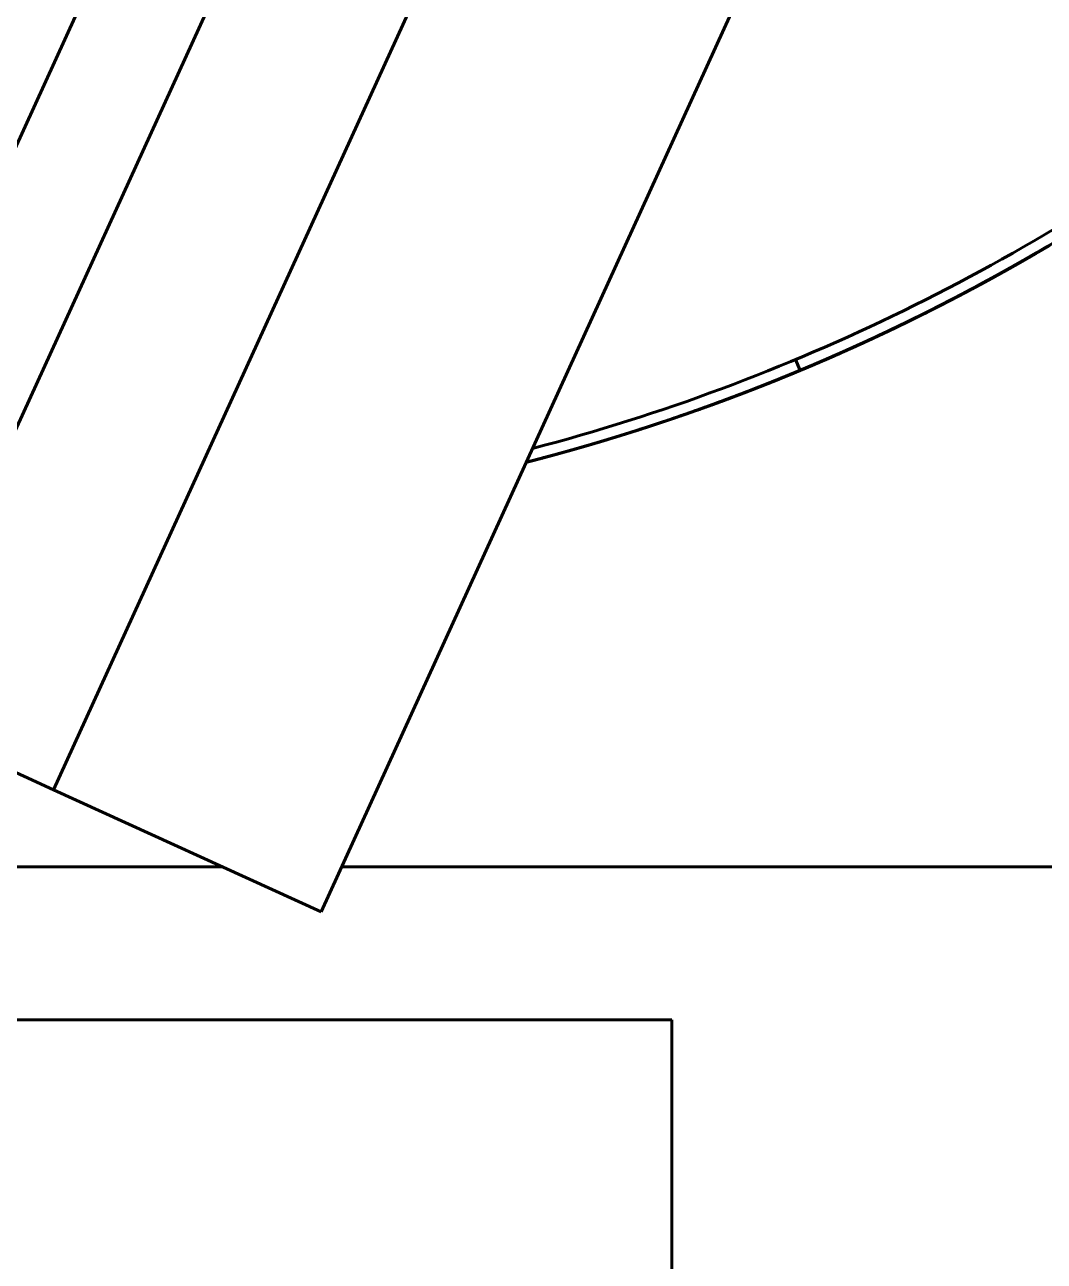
# Model space of a CAD drawing. Header units: millimetres. Extents: x 0 to 840, y 0 to 594.
# Drawn here: x 138.21 to 142.54, y 97.78 to 103.03 of the extents above; entities that cross this region are included whole.
import ezdxf

# ---------------------------------------------------------------- set-up
doc = ezdxf.new("R2010")
doc.units = ezdxf.units.MM
doc.linetypes.add('K5LT_BASIC', pattern=[0])
doc.layers.add('Системный слой', color=7, linetype='Continuous')

msp = doc.modelspace()

# ---------------------------------------------------------------- linework, layer by layer
at = {"layer": 'Системный слой', "color": 5, "linetype": 'K5LT_BASIC', "lineweight": 60, "true_color": 0x0000ff}
for p, q in [((138.3338, 99.78117), (145.59484, 115.7037)), ((139.47112, 99.26252), (146.73216, 115.18506)), ((143.54292, 114.29135), (136.13102, 98.038)), ((143.99652, 114.0845), (136.58463, 97.83115)), ((142.30289, 101.94663), (142.34099, 101.96752)), ((142.34454, 101.96948), (142.37958, 101.98894)), ((142.35904, 101.9775), (142.40055, 102.00069)), ((142.2648, 101.92599), (142.26816, 101.9278)), ((141.97776, 101.77835), (142.02285, 101.80064)), ((141.91873, 101.74966), (141.95816, 101.76876)), ((141.91873, 101.74966), (141.95432, 101.76689)), ((141.93254, 101.75632), (141.97702, 101.77799)), ((141.64885, 101.62551), (141.68536, 101.64165)), ((141.6601, 101.63046), (141.68536, 101.64165)), ((141.50642, 101.5645), (141.48715, 101.61064)), ((141.50642, 101.5645), (141.5496, 101.58268)), ((141.57149, 101.59199), (141.58321, 101.59701)), ((141.349, 101.50058), (141.37421, 101.51057)), ((141.36738, 101.50786), (141.39319, 101.51815)), ((140.8797, 101.33108), (140.91645, 101.34324)), ((140.88327, 101.33225), (140.90962, 101.34097)), ((140.81159, 101.30902), (140.83804, 101.31751)), ((140.81515, 101.31016), (140.83042, 101.31505)), ((137.62192, 100.1058), (138.3338, 99.78117)), ((139.47112, 99.26252), (138.3338, 99.78117)), ((137.32467, 99.45397), (139.0513, 99.45397)), ((139.55843, 99.45397), (143.46115, 99.45397)), ((140.96115, 98.80359), (137.02808, 98.80359)), ((140.96115, 88.16794), (140.96115, 98.80359))]:
    msp.add_line(p, q, dxfattribs=at)
msp.add_arc((138.21115, 109.45397), 8.5, 284.709862, 307.413442, dxfattribs=at)
for points, knots in [([(140.34278, 101.17395), (140.51167, 101.21743), (140.93558, 101.3405), (141.59892, 101.59017), (142.31917, 101.94127), (143.00344, 102.35817), (143.64574, 102.8372), (144.24046, 103.37418), (144.78237, 103.9644), (145.26675, 104.60269), (145.68933, 105.28346), (146.04643, 106.00075), (146.33492, 106.74828), (146.55227, 107.51951), (146.69657, 108.30768), (146.76657, 109.10588), (146.76165, 109.90713), (146.68185, 110.70442), (146.52787, 111.49075), (146.30107, 112.25925), (146.06477, 112.84983), (145.90599, 113.18254), (145.86051, 113.27363)], [0.989074842, 0.989074842, 0.989074842, 0.989074842, 0.989178867, 0.9893380013, 0.9894971356, 0.9896562699, 0.9898154042, 0.9899745385, 0.9901336728, 0.9902928071, 0.9904519414, 0.9906110757, 0.9907702101, 0.9909293444, 0.9910884787, 0.991247613, 0.9914067473, 0.9915658816, 0.9917250159, 0.9918841502, 0.9920432845, 0.9921040088, 0.9921040088, 0.9921040088, 0.9921040088]), ([(142.3202, 101.95609), (142.34566, 101.97004), (142.60436, 102.11353), (143.08207, 102.41192), (143.71901, 102.89806), (144.30771, 103.44162), (144.84303, 104.03783), (145.23454, 104.56585), (145.44483, 104.89419), (145.50892, 104.99919)], [0.97881781994, 0.97881781994, 0.97881781994, 0.97881781994, 0.97883513686, 0.97899427116, 0.97915340547, 0.97931253978, 0.97947167409, 0.9796308084, 0.97970418509, 0.97970418509, 0.97970418509, 0.97970418509]), ([(142.27151, 101.92961), (142.34121, 101.96722), (142.56172, 102.0902), (142.77664, 102.22287), (142.92123, 102.31831)], [0.96812589298, 0.96812589298, 0.96812589298, 0.96812589298, 0.96817313813, 0.96827647202, 0.96827647202, 0.96827647202, 0.96827647202]), ([(142.51694, 102.06732), (142.53171, 102.07592), (142.66853, 102.15623), (142.8031, 102.24033), (142.92123, 102.31831)], [0.957500941285, 0.957500941285, 0.957500941285, 0.957500941285, 0.957511139402, 0.957595564152, 0.957595564152, 0.957595564152, 0.957595564152]), ([(142.51694, 102.06732), (142.52741, 102.07341), (142.6321, 102.13474), (142.73549, 102.1983), (142.82743, 102.25727)], [0.060304679604, 0.060304679604, 0.060304679604, 0.060304679604, 0.060311903247, 0.060377052046, 0.060377052046, 0.060377052046, 0.060377052046]), ([(142.51694, 102.06732), (142.52494, 102.07198), (142.62967, 102.13325), (142.73309, 102.19676), (142.82743, 102.25727)], [0.690478244357, 0.690478244357, 0.690478244357, 0.690478244357, 0.690483768301, 0.690550616798, 0.690550616798, 0.690550616798, 0.690550616798]), ([(142.51694, 102.06732), (142.52956, 102.07467), (142.60859, 102.12101), (142.68688, 102.16862), (142.75213, 102.20952)], [0.508902810444, 0.508902810444, 0.508902810444, 0.508902810444, 0.508911521324, 0.508957457229, 0.508957457229, 0.508957457229, 0.508957457229]), ([(140.41216, 101.19212), (140.60612, 101.2438), (141.05364, 101.38006), (141.73697, 101.65109), (142.23772, 101.90621), (142.49294, 102.05332), (142.51694, 102.06732)], [0.88228002285, 0.88228002285, 0.88228002285, 0.88228002285, 0.88239974539, 0.88255887969, 0.882718014, 0.88273458616, 0.88273458616, 0.88273458616, 0.88273458616]), ([(141.50642, 101.5645), (141.52352, 101.57164), (141.78644, 101.68246), (142.126, 101.84606), (142.43816, 102.02139), (142.51694, 102.06732)], [0.9038718291, 0.9038718291, 0.9038718291, 0.9038718291, 0.90388287715, 0.90404201146, 0.90409640182, 0.90409640182, 0.90409640182, 0.90409640182]), ([(141.51431, 101.5678), (141.5948, 101.60152), (141.91929, 101.7433), (142.2521, 101.91407), (142.50002, 102.05745), (142.51694, 102.06732)], [0.07076271407, 0.07076271407, 0.07076271407, 0.07076271407, 0.07081476766, 0.07097390197, 0.07098558749, 0.07098558749, 0.07098558749, 0.07098558749]), ([(141.68536, 101.64165), (141.80242, 101.6937), (142.08425, 101.8267), (142.35846, 101.97493), (142.51694, 102.06732)], [0.30577973137, 0.30577973137, 0.30577973137, 0.30577973137, 0.30585614258, 0.30596556077, 0.30596556077, 0.30596556077, 0.30596556077]), ([(141.68536, 101.64165), (141.81446, 101.69906), (142.09245, 101.83103), (142.36295, 101.97783), (142.50678, 102.0614)], [0.39122699439, 0.39122699439, 0.39122699439, 0.39122699439, 0.39131126671, 0.39141048661, 0.39141048661, 0.39141048661, 0.39141048661]), ([(141.79275, 101.6903), (141.9908, 101.78166), (142.23365, 101.90517), (142.47017, 102.04005), (142.51694, 102.06732)], [0.7116776706, 0.7116776706, 0.7116776706, 0.7116776706, 0.71180776575, 0.71184006012, 0.71184006012, 0.71184006012, 0.71184006012]), ([(141.84731, 101.7157), (142.0243, 101.79886), (142.24887, 101.91395), (142.46801, 102.03879), (142.51694, 102.06732)], [0.26309150402, 0.26309150402, 0.26309150402, 0.26309150402, 0.26320814768, 0.26324192928, 0.26324192928, 0.26324192928, 0.26324192928]), ([(141.93316, 101.75662), (142.02103, 101.79911), (142.21789, 101.89849), (142.41077, 102.00543), (142.51694, 102.06732)], [0.91464579551, 0.91464579551, 0.91464579551, 0.91464579551, 0.91470401018, 0.91477730978, 0.91477730978, 0.91477730978, 0.91477730978]), ([(141.95518, 101.76731), (142.00005, 101.78916), (142.19013, 101.88381), (142.37661, 101.98552), (142.51694, 102.06732)], [0.65830887227, 0.65830887227, 0.65830887227, 0.65830887227, 0.65833863781, 0.65843552072, 0.65843552072, 0.65843552072, 0.65843552072]), ([(142.13531, 101.85769), (142.22092, 101.90191), (142.34875, 101.97071), (142.47478, 102.04274), (142.51694, 102.06732)], [0.530178047711, 0.530178047711, 0.530178047711, 0.530178047711, 0.530235518778, 0.530264626212, 0.530264626212, 0.530264626212, 0.530264626212]), ([(142.13966, 101.85994), (142.17697, 101.87924), (142.30396, 101.94612), (142.42924, 102.01619), (142.51694, 102.06732)], [0.188389968461, 0.188389968461, 0.188389968461, 0.188389968461, 0.188415022279, 0.188475574139, 0.188475574139, 0.188475574139, 0.188475574139]), ([(142.14108, 101.86067), (142.20828, 101.89545), (142.3344, 101.96286), (142.45878, 102.03341), (142.51694, 102.06732)], [0.626307509365, 0.626307509365, 0.626307509365, 0.626307509365, 0.62635264163, 0.626392797107, 0.626392797107, 0.626392797107, 0.626392797107]), ([(142.18413, 101.88311), (142.2204, 101.90214), (142.33226, 101.96187), (142.44278, 102.02409), (142.51695, 102.06732)], [0.7224453313, 0.7224453313, 0.7224453313, 0.7224453313, 0.722469764481, 0.722520970063, 0.722520970063, 0.722520970063, 0.722520970063]), ([(142.18459, 101.88335), (142.26045, 101.92316), (142.37079, 101.98321), (142.47977, 102.04566), (142.51428, 102.06576)], [0.797211791552, 0.797211791552, 0.797211791552, 0.797211791552, 0.797262889879, 0.797286709875, 0.797286709875, 0.797286709875, 0.797286709875]), ([(142.20539, 101.8943), (142.23232, 101.90853), (142.33597, 101.964), (142.43845, 102.02161), (142.51371, 102.06543)], [0.273851979595, 0.273851979595, 0.273851979595, 0.273851979595, 0.273870146404, 0.273922093474, 0.273922093474, 0.273922093474, 0.273922093474]), ([(142.26727, 101.92732), (142.30611, 101.94826), (142.38976, 101.99417), (142.47263, 102.04148), (142.51694, 102.06732)], [0.081609581819, 0.081609581819, 0.081609581819, 0.081609581819, 0.081635900701, 0.081666495371, 0.081666495371, 0.081666495371, 0.081666495371]), ([(142.27186, 101.9298), (142.32076, 101.95619), (142.40276, 102.00148), (142.48401, 102.04812), (142.51694, 102.06732)], [0.167057880668, 0.167057880668, 0.167057880668, 0.167057880668, 0.167091024825, 0.167113758387, 0.167113758387, 0.167113758387, 0.167113758387]), ([(142.27515, 101.93157), (142.28565, 101.93724), (142.36688, 101.98135), (142.44739, 102.02677), (142.51694, 102.06732)], [0.540890399997, 0.540890399997, 0.540890399997, 0.540890399997, 0.540897517505, 0.540945534089, 0.540945534089, 0.540945534089, 0.540945534089]), ([(142.27515, 101.93157), (142.32513, 101.95858), (142.40602, 102.00332), (142.48617, 102.04938), (142.51694, 102.06732)], [0.615656755143, 0.615656755143, 0.615656755143, 0.615656755143, 0.615690642903, 0.615711889227, 0.615711889227, 0.615711889227, 0.615711889227]), ([(142.28548, 101.93717), (142.35516, 101.97493), (142.4324, 102.0182), (142.50894, 102.06265), (142.51694, 102.06732)], [0.786553618269, 0.786553618269, 0.786553618269, 0.786553618269, 0.786600891152, 0.786606415257, 0.786606415257, 0.786606415257, 0.786606415257]), ([(142.28924, 101.9392), (142.34387, 101.96885), (142.41997, 102.01123), (142.4954, 102.05476), (142.51694, 102.06732)], [0.252509074247, 0.252509074247, 0.252509074247, 0.252509074247, 0.25254614895, 0.252561021402, 0.252561021402, 0.252561021402, 0.252561021402]), ([(142.29957, 101.94482), (142.33445, 101.96381), (142.40722, 102.00409), (142.4794, 102.04543), (142.51694, 102.06732)], [0.348639582166, 0.348639582166, 0.348639582166, 0.348639582166, 0.348663271802, 0.348689192299, 0.348689192299, 0.348689192299, 0.348689192299]), ([(142.30661, 101.94865), (142.35069, 101.97271), (142.42102, 102.01189), (142.49079, 102.05207), (142.51694, 102.06732)], [0.434088438719, 0.434088438719, 0.434088438719, 0.434088438719, 0.434118395926, 0.434136455315, 0.434136455315, 0.434136455315, 0.434136455315]), ([(142.30662, 101.94866), (142.36696, 101.98159), (142.43716, 102.021), (142.50679, 102.06139), (142.51694, 102.06732)], [0.337960270978, 0.337960270978, 0.337960270978, 0.337960270978, 0.338001273075, 0.338008284416, 0.338008284416, 0.338008284416, 0.338008284416]), ([(141.79275, 101.6903), (141.97657, 101.7751), (142.20924, 101.89262), (142.43616, 102.02058), (142.48644, 102.04962)], [0.17763227674, 0.17763227674, 0.17763227674, 0.17763227674, 0.17775302355, 0.17778765432, 0.17778765432, 0.17778765432, 0.17778765432]), ([(142.13483, 101.85744), (142.17123, 101.87624), (142.2622, 101.92406), (142.35229, 101.97351), (142.40615, 102.00383)], [0.818562451634, 0.818562451634, 0.818562451634, 0.818562451634, 0.818586887333, 0.81862375035, 0.81862375035, 0.81862375035, 0.81862375035]), ([(142.1558, 101.86831), (142.19464, 101.8885), (142.2785, 101.93293), (142.3616, 101.97875), (142.40615, 102.00383)], [0.455416279463, 0.455416279463, 0.455416279463, 0.455416279463, 0.45544239338, 0.455472882526, 0.455472882526, 0.455472882526, 0.455472882526]), ([(142.21248, 101.89805), (142.24176, 101.91356), (142.31144, 101.95098), (142.38059, 101.98936), (142.42059, 102.01199)], [0.092278140403, 0.092278140403, 0.092278140403, 0.092278140403, 0.092297899427, 0.09232531304, 0.09232531304, 0.09232531304, 0.09232531304]), ([(141.27389, 101.47135), (141.30995, 101.48519), (141.59436, 101.59652), (141.96066, 101.76306), (142.28119, 101.93422), (142.36555, 101.98112)], [0.92518383844, 0.92518383844, 0.92518383844, 0.92518383844, 0.9252068746, 0.92536600891, 0.92542358089, 0.92542358089, 0.92542358089, 0.92542358089]), ([(141.50642, 101.5645), (141.73585, 101.66033), (142.03644, 101.80157), (142.32805, 101.95993), (142.40055, 102.00069)], [0.01735647531, 0.01735647531, 0.01735647531, 0.01735647531, 0.01750477403, 0.01755438403, 0.01755438403, 0.01755438403, 0.01755438403]), ([(141.50642, 101.5645), (141.62837, 101.61544), (141.91448, 101.74281), (142.19324, 101.88573), (142.35156, 101.97336)], [0.77570093458, 0.77570093458, 0.77570093458, 0.77570093458, 0.77577975812, 0.77588768899, 0.77588768899, 0.77588768899, 0.77588768899]), ([(141.5496, 101.58268), (141.74215, 101.66434), (142.01789, 101.79342), (142.28621, 101.93696), (142.36931, 101.98321)], [0.2950693942, 0.2950693942, 0.2950693942, 0.2950693942, 0.29519414386, 0.29525087131, 0.29525087131, 0.29525087131, 0.29525087131]), ([(141.67037, 101.635), (141.76092, 101.67506), (141.98865, 101.78057), (142.21156, 101.89604), (142.34454, 101.96948)], [0.94663094182, 0.94663094182, 0.94663094182, 0.94663094182, 0.94669000637, 0.94678062157, 0.94678062157, 0.94678062157, 0.94678062157]), ([(141.68536, 101.64165), (141.76629, 101.67764), (142.00938, 101.79029), (142.24699, 101.9143), (142.40328, 102.00222)], [0.04943794231, 0.04943794231, 0.04943794231, 0.04943794231, 0.04949077021, 0.04959773006, 0.04959773006, 0.04959773006, 0.04959773006]), ([(141.68536, 101.64165), (141.74448, 101.66794), (141.96053, 101.76697), (142.17233, 101.87496), (142.32395, 101.95814)], [0.32714154711, 0.32714154711, 0.32714154711, 0.32714154711, 0.32718014004, 0.32728329049, 0.32728329049, 0.32728329049, 0.32728329049]), ([(141.7683, 101.67906), (141.85009, 101.71648), (142.05638, 101.81483), (142.2586, 101.92138), (142.37958, 101.98894)], [0.03877512472, 0.03877512472, 0.03877512472, 0.03877512472, 0.03882877148, 0.03891142007, 0.03891142007, 0.03891142007, 0.03891142007]), ([(141.91873, 101.74966), (141.99255, 101.78519), (142.13478, 101.85617), (142.27498, 101.93109), (142.34241, 101.9683)], [0.562172648601, 0.562172648601, 0.562172648601, 0.562172648601, 0.562221514959, 0.562267452966, 0.562267452966, 0.562267452966, 0.562267452966]), ([(142.07725, 101.82797), (142.10474, 101.84191), (142.20979, 101.89588), (142.3137, 101.95202), (142.38983, 101.99467)], [0.829230499458, 0.829230499458, 0.829230499458, 0.829230499458, 0.82924888606, 0.829300938697, 0.829300938697, 0.829300938697, 0.829300938697]), ([(142.18459, 101.88335), (142.21156, 101.8975), (142.2714, 101.92932), (142.33086, 101.96185), (142.36348, 101.97997)], [0.006824608643, 0.006824608643, 0.006824608643, 0.006824608643, 0.006842775303, 0.006865032932, 0.006865032932, 0.006865032932, 0.006865032932]), ([(140.34278, 101.17395), (140.57308, 101.23324), (141.0565, 101.37944), (141.68352, 101.6315), (142.07569, 101.82528), (142.22617, 101.90532)], [0.96771302605, 0.96771302605, 0.96771302605, 0.96771302605, 0.96785486951, 0.96801400382, 0.96811566706, 0.96811566706, 0.96811566706, 0.96811566706]), ([(141.87582, 101.72916), (141.90688, 101.74389), (142.02465, 101.80063), (142.1411, 101.86007), (142.22617, 101.90532)], [0.583525009785, 0.583525009785, 0.583525009785, 0.583525009785, 0.583545512413, 0.583602983499, 0.583602983499, 0.583602983499, 0.583602983499]), ([(141.95171, 101.76562), (141.9955, 101.78692), (142.08255, 101.8302), (142.16885, 101.87495), (142.21172, 101.89765)], [0.209709974588, 0.209709974588, 0.209709974588, 0.209709974588, 0.209739019733, 0.209767956016, 0.209767956016, 0.209767956016, 0.209767956016]), ([(142.06441, 101.82148), (142.10098, 101.83994), (142.18209, 101.88162), (142.26252, 101.9246), (142.30661, 101.94865)], [0.6476522059, 0.6476522059, 0.6476522059, 0.6476522059, 0.647676639084, 0.647706596282, 0.647706596282, 0.647706596282, 0.647706596282]), ([(140.34278, 101.17395), (140.60378, 101.24114), (141.11682, 101.39943), (141.7056, 101.64375), (142.03508, 101.80608), (142.12439, 101.85206)], [0.95703211812, 0.95703211812, 0.95703211812, 0.95703211812, 0.95719287078, 0.95735200509, 0.95741191994, 0.95741191994, 0.95741191994, 0.95741191994]), ([(141.50642, 101.5645), (141.56493, 101.58894), (141.7918, 101.68667), (142.01432, 101.7942), (142.17699, 101.87936)], [0.97863818424, 0.97863818424, 0.97863818424, 0.97863818424, 0.97867600255, 0.97878551762, 0.97878551762, 0.97878551762, 0.97878551762]), ([(141.68536, 101.64165), (141.74937, 101.67011), (141.90058, 101.73959), (142.04971, 101.81347), (142.13531, 101.85769)], [0.145566113202, 0.145566113202, 0.145566113202, 0.145566113202, 0.145607893062, 0.145665364148, 0.145665364148, 0.145665364148, 0.145665364148]), ([(141.78239, 101.68552), (141.85197, 101.71751), (141.96535, 101.77149), (142.07751, 101.82795), (142.12106, 101.85035)], [0.850527204098, 0.850527204098, 0.850527204098, 0.850527204098, 0.850572883514, 0.850602097086, 0.850602097086, 0.850602097086, 0.850602097086]), ([(141.88028, 101.73128), (141.92883, 101.75434), (142.01398, 101.79579), (142.09844, 101.83864), (142.13483, 101.85744)], [0.935995951874, 0.935995951874, 0.935995951874, 0.935995951874, 0.936028007638, 0.9360524383, 0.9360524383, 0.9360524383, 0.9360524383]), ([(141.90515, 101.74314), (141.96204, 101.77039), (142.05538, 101.81638), (142.14785, 101.86407), (142.18413, 101.88311)], [0.839873258134, 0.839873258134, 0.839873258134, 0.839873258134, 0.839910884787, 0.839935317966, 0.839935317966, 0.839935317966, 0.839935317966]), ([(141.90595, 101.74352), (141.93655, 101.75819), (142.02495, 101.80119), (142.11259, 101.84572), (142.16965, 101.87553)], [0.22038077857, 0.22038077857, 0.22038077857, 0.22038077857, 0.22040101846, 0.22043941182, 0.22043941182, 0.22043941182, 0.22043941182]), ([(141.9115, 101.74619), (141.98295, 101.78049), (142.07911, 101.82831), (142.17434, 101.87793), (142.19922, 101.89105)], [0.74374648905, 0.74374648905, 0.74374648905, 0.74374648905, 0.743793761935, 0.743810539021, 0.743810539021, 0.743810539021, 0.743810539021]), ([(141.91872, 101.74966), (141.95916, 101.76912), (142.0385, 101.80807), (142.11721, 101.84824), (142.1558, 101.86831)], [0.754428988408, 0.754428988408, 0.754428988408, 0.754428988408, 0.754455760662, 0.754481700041, 0.754481700041, 0.754481700041, 0.754481700041]), ([(141.91873, 101.74966), (141.94729, 101.76341), (142.01612, 101.797), (142.08449, 101.83151), (142.12439, 101.85206)], [0.668981727381, 0.668981727381, 0.668981727381, 0.668981727381, 0.669000636537, 0.669027406808, 0.669027406808, 0.669027406808, 0.669027406808]), ([(141.50642, 101.5645), (141.60897, 101.60734), (141.7844, 101.68466), (141.95712, 101.76783), (142.02918, 101.8038)], [0.42323097463, 0.42323097463, 0.42323097463, 0.42323097463, 0.42329726289, 0.42334530291, 0.42334530291, 0.42334530291, 0.42334530291]), ([(141.565, 101.58923), (141.67919, 101.63792), (141.85016, 101.71527), (142.01846, 101.79819), (142.07508, 101.82687)], [0.86116083911, 0.86116083911, 0.86116083911, 0.86116083911, 0.86123488224, 0.86127273923, 0.86127273923, 0.86127273923, 0.86127273923]), ([(141.82602, 101.70573), (141.8667, 101.72471), (141.95079, 101.76475), (142.03421, 101.80615), (142.07725, 101.82797)], [0.316491371028, 0.316491371028, 0.316491371028, 0.316491371028, 0.316518141312, 0.316546921374, 0.316546921374, 0.316546921374, 0.316546921374]), ([(141.82941, 101.70731), (141.87121, 101.72683), (141.94982, 101.76433), (142.02785, 101.80302), (142.06441, 101.82148)], [0.765090245512, 0.765090245512, 0.765090245512, 0.765090245512, 0.765117759389, 0.765142192566, 0.765142192566, 0.765142192566, 0.765142192566]), ([(141.83162, 101.70835), (141.86558, 101.72422), (141.95186, 101.76524), (142.03745, 101.80771), (142.08919, 101.83404)], [0.498068034142, 0.498068034142, 0.498068034142, 0.498068034142, 0.498090388288, 0.498125019669, 0.498125019669, 0.498125019669, 0.498125019669]), ([(141.84722, 101.71565), (141.88561, 101.73369), (141.95711, 101.76794), (142.02813, 101.80318), (142.06103, 101.81978)], [0.134920590077, 0.134920590077, 0.134920590077, 0.134920590077, 0.134945894335, 0.134967875547, 0.134967875547, 0.134967875547, 0.134967875547]), ([(141.59792, 101.60334), (141.66463, 101.63212), (141.77196, 101.68006), (141.87828, 101.73019), (141.91872, 101.74966)], [0.604826170193, 0.604826170193, 0.604826170193, 0.604826170193, 0.604869509866, 0.604896278146, 0.604896278146, 0.604896278146, 0.604896278146]), ([(141.6704, 101.63501), (141.7199, 101.65691), (141.82094, 101.70276), (141.92106, 101.75057), (141.97208, 101.77556)], [0.871864593866, 0.871864593866, 0.871864593866, 0.871864593866, 0.871896880968, 0.871930768802, 0.871930768802, 0.871930768802, 0.871930768802]), ([(141.54287, 101.57983), (141.62325, 101.61383), (141.73455, 101.66295), (141.84476, 101.71442), (141.87582, 101.72916)], [0.786389703954, 0.786389703954, 0.786389703954, 0.786389703954, 0.786441756843, 0.786462259466, 0.786462259466, 0.786462259466, 0.786462259466]), ([(140.34278, 101.17395), (140.46821, 101.20624), (140.84977, 101.31377), (141.31287, 101.47979), (141.64516, 101.62331), (141.73182, 101.66248)], [0.91430848688, 0.91430848688, 0.91430848688, 0.91430848688, 0.91438574157, 0.91454487588, 0.91460160333, 0.91460160333, 0.91460160333, 0.91460160333]), ([(140.34278, 101.17395), (140.51961, 101.21948), (140.95122, 101.34546), (141.39527, 101.51404), (141.66247, 101.63146), (141.68536, 101.64165)], [0.1773258433, 0.1773258433, 0.1773258433, 0.1773258433, 0.17743475493, 0.17759388924, 0.17760883685, 0.17760883685, 0.17760883685, 0.17760883685]), ([(140.34278, 101.17395), (140.56307, 101.23067), (141.01782, 101.3673), (141.4597, 101.54129), (141.68536, 101.64165)], [0.2520921983, 0.2520921983, 0.2520921983, 0.2520921983, 0.25222788033, 0.25237519198, 0.25237519198, 0.25237519198, 0.25237519198]), ([(140.34278, 101.17395), (140.43509, 101.19772), (140.78427, 101.29386), (141.23327, 101.44877), (141.58273, 101.596), (141.68536, 101.64165)], [0.47639126387, 0.47639126387, 0.47639126387, 0.47639126387, 0.47644812222, 0.47660725652, 0.47667425741, 0.47667425741, 0.47667425741, 0.47667425741]), ([(140.34278, 101.17395), (140.50409, 101.21548), (140.92061, 101.33579), (141.3656, 101.50187), (141.64782, 101.62495), (141.68536, 101.64165)], [0.72205214507, 0.72205214507, 0.72205214507, 0.72205214507, 0.72215149586, 0.72231063017, 0.72233513859, 0.72233513859, 0.72233513859, 0.72233513859]), ([(140.84923, 101.32113), (140.88819, 101.33377), (141.17159, 101.42795), (141.44993, 101.53695), (141.68536, 101.64165)], [0.61534794113, 0.61534794113, 0.61534794113, 0.61534794113, 0.61537237428, 0.6155260598, 0.6155260598, 0.6155260598, 0.6155260598]), ([(140.96939, 101.36109), (141.12566, 101.41436), (141.36597, 101.5041), (141.60193, 101.60454), (141.68536, 101.64165)], [0.82899127548, 0.82899127548, 0.82899127548, 0.82899127548, 0.82908975175, 0.82914421736, 0.82914421736, 0.82914421736, 0.82914421736]), ([(141.06325, 101.3937), (141.15779, 101.42714), (141.36698, 101.50533), (141.57296, 101.59166), (141.68536, 101.64165)], [0.83969194006, 0.83969194006, 0.83969194006, 0.83969194006, 0.83975175048, 0.83982512523, 0.83982512523, 0.83982512523, 0.83982512523]), ([(141.08592, 101.40175), (141.24258, 101.45768), (141.44321, 101.53598), (141.64066, 101.62177), (141.68536, 101.64165)], [0.4551840396, 0.4551840396, 0.4551840396, 0.4551840396, 0.45528325907, 0.45531244166, 0.45531244166, 0.45531244166, 0.45531244166]), ([(141.50642, 101.5645), (141.51891, 101.56972), (141.57879, 101.5949), (141.63838, 101.62075), (141.68536, 101.64165)], [0.00667556742, 0.00667556742, 0.00667556742, 0.00667556742, 0.006683640993, 0.006714310818, 0.006714310818, 0.006714310818, 0.006714310818]), ([(141.50642, 101.5645), (141.53108, 101.5748), (141.5909, 101.60011), (141.65042, 101.62611), (141.68536, 101.64165)], [0.092122830435, 0.092122830435, 0.092122830435, 0.092122830435, 0.092138765118, 0.092161573834, 0.092161573834, 0.092161573834, 0.092161573834]), ([(141.50642, 101.5645), (141.51398, 101.56766), (141.57389, 101.59278), (141.6335, 101.61858), (141.68536, 101.64165)], [0.188251001333, 0.188251001333, 0.188251001333, 0.188251001333, 0.18825588797, 0.18828974473, 0.18828974473, 0.18828974473, 0.18828974473]), ([(141.50642, 101.5645), (141.52615, 101.57274), (141.58599, 101.598), (141.64554, 101.62394), (141.68536, 101.64165)], [0.273698264348, 0.273698264348, 0.273698264348, 0.273698264348, 0.273711012094, 0.273737007746, 0.273737007746, 0.273737007746, 0.273737007746]), ([(141.50642, 101.5645), (141.53831, 101.57782), (141.59809, 101.60322), (141.65758, 101.62929), (141.68536, 101.64165)], [0.359145527362, 0.359145527362, 0.359145527362, 0.359145527362, 0.359166136219, 0.359184270762, 0.359184270762, 0.359184270762, 0.359184270762]), ([(141.50642, 101.5645), (141.55047, 101.5829), (141.6102, 101.60843), (141.66963, 101.63465), (141.68536, 101.64165)], [0.444592790378, 0.444592790378, 0.444592790378, 0.444592790378, 0.444621260344, 0.444631533777, 0.444631533777, 0.444631533777, 0.444631533777]), ([(141.50642, 101.5645), (141.53338, 101.57576), (141.59319, 101.6011), (141.6527, 101.62712), (141.68536, 101.64165)], [0.540720961275, 0.540720961275, 0.540720961275, 0.540720961275, 0.540738383196, 0.540759704675, 0.540759704675, 0.540759704675, 0.540759704675]), ([(141.50642, 101.5645), (141.54554, 101.58084), (141.60529, 101.60632), (141.66474, 101.63248), (141.68536, 101.64165)], [0.626168224291, 0.626168224291, 0.626168224291, 0.626168224291, 0.62619350732, 0.62620696769, 0.62620696769, 0.62620696769, 0.62620696769]), ([(141.50642, 101.5645), (141.51629, 101.56862), (141.57618, 101.59377), (141.63578, 101.6196), (141.68536, 101.64165)], [0.636849132174, 0.636849132174, 0.636849132174, 0.636849132174, 0.636855506047, 0.636887875571, 0.636887875571, 0.636887875571, 0.636887875571]), ([(141.50642, 101.5645), (141.5577, 101.58592), (141.61739, 101.61154), (141.67679, 101.63783), (141.68536, 101.64165)], [0.711615487307, 0.711615487307, 0.711615487307, 0.711615487307, 0.711648631445, 0.711654230704, 0.711654230704, 0.711654230704, 0.711654230704]), ([(141.50642, 101.5645), (141.54061, 101.57878), (141.60038, 101.6042), (141.65986, 101.63031), (141.68536, 101.64165)], [0.807743658203, 0.807743658203, 0.807743658203, 0.807743658203, 0.807765754297, 0.807782401602, 0.807782401602, 0.807782401602, 0.807782401602]), ([(141.50642, 101.5645), (141.55277, 101.58386), (141.61249, 101.60942), (141.67191, 101.63566), (141.68536, 101.64165)], [0.893190921219, 0.893190921219, 0.893190921219, 0.893190921219, 0.893220878421, 0.893229664617, 0.893229664617, 0.893229664617, 0.893229664617]), ([(141.52517, 101.57236), (141.56785, 101.5903), (141.6213, 101.61329), (141.67451, 101.63682), (141.68536, 101.64165)], [0.263021398241, 0.263021398241, 0.263021398241, 0.263021398241, 0.263049013368, 0.263056099863, 0.263056099863, 0.263056099863, 0.263056099863]), ([(140.34278, 101.17395), (140.58101, 101.23528), (140.97317, 101.3545), (141.35556, 101.50149), (141.50642, 101.5645)], [0.15596402736, 0.15596402736, 0.15596402736, 0.15596402736, 0.15611075748, 0.1562082777, 0.1562082777, 0.1562082777, 0.1562082777]), ([(140.34278, 101.17395), (140.37369, 101.18191), (140.66256, 101.258), (141.05297, 101.38305), (141.4042, 101.52181), (141.50642, 101.5645)], [0.49775307945, 0.49775307945, 0.49775307945, 0.49775307945, 0.49777211967, 0.49793125398, 0.49799732978, 0.49799732978, 0.49799732978, 0.49799732978]), ([(140.34278, 101.17395), (140.39922, 101.18848), (140.7132, 101.27274), (141.10244, 101.4014), (141.42853, 101.53197), (141.50642, 101.5645)], [0.66864760555, 0.66864760555, 0.66864760555, 0.66864760555, 0.66868236792, 0.66884150223, 0.66889185582, 0.66889185582, 0.66889185582, 0.66889185582]), ([(140.34278, 101.17395), (140.59101, 101.23786), (140.98299, 101.3578), (141.36509, 101.50547), (141.50642, 101.5645)], [0.87158485511, 0.87158485511, 0.87158485511, 0.87158485511, 0.87173774666, 0.87182910547, 0.87182910547, 0.87182910547, 0.87182910547]), ([(140.34278, 101.17395), (140.48097, 101.20953), (140.87499, 101.32155), (141.26024, 101.46168), (141.50642, 101.5645)], [0.9997557499, 0.9997557499, 0.9997557499, 0.9997557499, 0.99984086569, 1, 1, 1, 1]), ([(140.34278, 101.17395), (140.54238, 101.22534), (140.93149, 101.34066), (141.31141, 101.48336), (141.49558, 101.55998)], [0.97839393402, 0.97839393402, 0.97839393402, 0.97839393402, 0.97851686824, 0.97863584848, 0.97863584848, 0.97863584848, 0.97863584848]), ([(140.65641, 101.26109), (140.72467, 101.28146), (141.00951, 101.37037), (141.28952, 101.47414), (141.49919, 101.56148)], [0.80756412968, 0.80756412968, 0.80756412968, 0.80756412968, 0.80760661999, 0.80774209912, 0.80774209912, 0.80774209912, 0.80774209912]), ([(140.83805, 101.31751), (140.92109, 101.34432), (141.14607, 101.42078), (141.36772, 101.50657), (141.50642, 101.5645)], [0.24151382894, 0.24151382894, 0.24151382894, 0.24151382894, 0.2415658816, 0.24165554072, 0.24165554072, 0.24165554072, 0.24165554072]), ([(140.88326, 101.33225), (140.96362, 101.35869), (141.17322, 101.43111), (141.37988, 101.51165), (141.50642, 101.5645)], [0.32697054591, 0.32697054591, 0.32697054591, 0.32697054591, 0.32702100573, 0.32710280374, 0.32710280374, 0.32710280374, 0.32710280374]), ([(140.98455, 101.36628), (141.06828, 101.39499), (141.22614, 101.45187), (141.38224, 101.51338), (141.45556, 101.54345)], [0.5833335812, 0.5833335812, 0.5833335812, 0.5833335812, 0.5833863781, 0.58343364869, 0.58343364869, 0.58343364869, 0.58343364869]), ([(141.01082, 101.37533), (141.10321, 101.40735), (141.26079, 101.465), (141.41659, 101.52727), (141.48126, 101.55404)], [0.48721093433, 0.48721093433, 0.48721093433, 0.48721093433, 0.48726925525, 0.48731100412, 0.48731100412, 0.48731100412, 0.48731100412]), ([(141.04811, 101.38835), (141.08794, 101.40236), (141.2185, 101.44937), (141.34788, 101.49955), (141.43728, 101.53598)], [0.861050563313, 0.861050563313, 0.861050563313, 0.861050563313, 0.861075747931, 0.861133325231, 0.861133325231, 0.861133325231, 0.861133325231]), ([(141.05571, 101.39103), (141.12289, 101.41473), (141.26051, 101.46522), (141.39678, 101.51924), (141.46645, 101.54792)], [0.850371256722, 0.850371256722, 0.850371256722, 0.850371256722, 0.850413749204, 0.850458685001, 0.850458685001, 0.850458685001, 0.850458685001]), ([(141.09347, 101.40445), (141.15567, 101.42672), (141.28442, 101.47451), (141.41198, 101.5254), (141.47782, 101.55262)], [0.038630225396, 0.038630225396, 0.038630225396, 0.038630225396, 0.038669637174, 0.038712132486, 0.038712132486, 0.038712132486, 0.038712132486]), ([(141.10805, 101.40969), (141.17776, 101.43479), (141.31118, 101.48481), (141.44332, 101.53814), (141.50642, 101.5645)], [0.124080569115, 0.124080569115, 0.124080569115, 0.124080569115, 0.124124761299, 0.124165554082, 0.124165554082, 0.124165554082, 0.124165554082]), ([(141.12262, 101.41495), (141.15494, 101.42665), (141.25548, 101.46375), (141.35531, 101.50274), (141.42277, 101.53008)], [0.764938122452, 0.764938122452, 0.764938122452, 0.764938122452, 0.76495862508, 0.765002041655, 0.765002041655, 0.765002041655, 0.765002041655]), ([(141.13417, 101.41914), (141.2125, 101.44764), (141.33703, 101.49501), (141.46041, 101.54528), (141.50642, 101.5645)], [0.027957922243, 0.027957922243, 0.027957922243, 0.027957922243, 0.028007638447, 0.028037383187, 0.028037383187, 0.028037383187, 0.028037383187]), ([(141.16069, 101.42884), (141.23979, 101.45791), (141.35032, 101.5004), (141.45993, 101.54517), (141.49146, 101.55827)], [0.743584362783, 0.743584362783, 0.743584362783, 0.743584362783, 0.743634627626, 0.743654986902, 0.743654986902, 0.743654986902, 0.743654986902]), ([(141.16729, 101.43127), (141.2094, 101.44678), (141.32219, 101.48935), (141.43405, 101.5343), (141.50388, 101.56344)], [0.935842103042, 0.935842103042, 0.935842103042, 0.935842103042, 0.935868873329, 0.935914005457, 0.935914005457, 0.935914005457, 0.935914005457]), ([(141.18984, 101.43961), (141.22941, 101.45432), (141.30727, 101.48391), (141.38469, 101.51465), (141.42277, 101.53008)], [0.75427145045, 0.75427145045, 0.75427145045, 0.75427145045, 0.754296626353, 0.754321133777, 0.754321133777, 0.754321133777, 0.754321133777]), ([(141.20096, 101.44375), (141.24181, 101.459), (141.3441, 101.49807), (141.44562, 101.5391), (141.50642, 101.5645)], [0.572698376063, 0.572698376063, 0.572698376063, 0.572698376063, 0.572724379376, 0.572763684923, 0.572763684923, 0.572763684923, 0.572763684923]), ([(140.34278, 101.17395), (140.37611, 101.18253), (140.66735, 101.25939), (141.02625, 101.37469), (141.34515, 101.4987), (141.415, 101.52693)], [0.94635121029, 0.94635121029, 0.94635121029, 0.94635121029, 0.94637173775, 0.94653087206, 0.94657580785, 0.94657580785, 0.94657580785, 0.94657580785]), ([(140.34278, 101.17395), (140.50685, 101.21619), (140.85464, 101.31683), (141.19538, 101.43936), (141.37421, 101.51057)], [0.09187858031, 0.09187858031, 0.09187858031, 0.09187858031, 0.09197963081, 0.09209443993, 0.09209443993, 0.09209443993, 0.09209443993]), ([(140.34278, 101.17395), (140.39163, 101.18653), (140.69815, 101.26834), (141.04047, 101.38044), (141.32882, 101.49253), (141.36838, 101.50825)], [0.4016249086, 0.4016249086, 0.4016249086, 0.4016249086, 0.40165499682, 0.40181413113, 0.40183952158, 0.40183952158, 0.40183952158, 0.40183952158]), ([(140.34278, 101.17395), (140.40957, 101.19115), (140.73372, 101.27879), (141.06604, 101.39002), (141.32788, 101.49227), (141.34119, 101.4975)], [0.30549673776, 0.30549673776, 0.30549673776, 0.30549673776, 0.30553787397, 0.30569700828, 0.30570553744, 0.30570553744, 0.30570553744, 0.30570553744]), ([(140.34278, 101.17395), (140.58343, 101.23591), (140.90101, 101.3326), (141.21217, 101.44752), (141.28977, 101.47747)], [0.6045621582, 0.6045621582, 0.6045621582, 0.6045621582, 0.60471037556, 0.60475998553, 0.60475998553, 0.60475998553, 0.60475998553]), ([(140.45086, 101.20253), (140.49933, 101.21569), (140.80455, 101.30143), (141.12455, 101.41085), (141.39164, 101.51751), (141.41093, 101.52529)], [0.20939079391, 0.20939079391, 0.20939079391, 0.20939079391, 0.20942075111, 0.20957988542, 0.20959229197, 0.20959229197, 0.20959229197, 0.20959229197]), ([(140.5954, 101.24313), (140.76285, 101.29175), (140.99543, 101.36707), (141.22447, 101.45226), (141.28977, 101.47747)], [0.69006149936, 0.69006149936, 0.69006149936, 0.69006149936, 0.69016549968, 0.69020724855, 0.69020724855, 0.69020724855, 0.69020724855]), ([(140.86447, 101.32609), (140.95624, 101.35605), (141.12983, 101.41599), (141.30139, 101.48149), (141.38227, 101.51379)], [0.14539118157, 0.14539118157, 0.14539118157, 0.14539118157, 0.14544875875, 0.14550070535, 0.14550070535, 0.14550070535, 0.14550070535]), ([(140.97343, 101.36247), (141.00596, 101.37358), (141.11802, 101.41259), (141.22924, 101.45392), (141.30779, 101.48444)], [0.423117625956, 0.423117625956, 0.423117625956, 0.423117625956, 0.423138128581, 0.423188394738, 0.423188394738, 0.423188394738, 0.423188394738]), ([(140.98455, 101.36628), (141.04335, 101.38644), (141.18031, 101.43508), (141.31599, 101.4872), (141.39319, 101.51815)], [0.412439055161, 0.412439055161, 0.412439055161, 0.412439055161, 0.412476129854, 0.412525739826, 0.412525739826, 0.412525739826, 0.412525739826]), ([(141.01839, 101.37796), (141.04834, 101.38837), (141.14925, 101.42407), (141.24947, 101.46167), (141.31966, 101.48906)], [0.508574343548, 0.508574343548, 0.508574343548, 0.508574343548, 0.508593252705, 0.508638188503, 0.508638188503, 0.508638188503, 0.508638188503]), ([(140.34278, 101.17395), (140.47614, 101.20829), (140.79392, 101.29833), (141.10603, 101.40666), (141.28563, 101.47587)], [0.10255948822, 0.10255948822, 0.10255948822, 0.10255948822, 0.10264162954, 0.10275643337, 0.10275643337, 0.10275643337, 0.10275643337]), ([(140.35904, 101.17816), (140.57622, 101.23452), (140.87972, 101.32618), (141.17747, 101.43449), (141.2638, 101.46749)], [0.70069366839, 0.70069366839, 0.70069366839, 0.70069366839, 0.70082749841, 0.70088262549, 0.70088262549, 0.70088262549, 0.70088262549]), ([(140.4008, 101.18911), (140.60894, 101.24425), (140.8946, 101.3316), (141.17512, 101.43372), (141.25285, 101.46331)], [0.51912681814, 0.51912681814, 0.51912681814, 0.51912681814, 0.51925525143, 0.51930486191, 0.51930486191, 0.51930486191, 0.51930486191]), ([(140.41629, 101.19323), (140.50938, 101.21808), (140.79534, 101.29961), (141.07678, 101.39599), (141.26448, 101.46775)], [0.64730089938, 0.64730089938, 0.64730089938, 0.64730089938, 0.64735837046, 0.6474782312, 0.6474782312, 0.6474782312, 0.6474782312]), ([(140.90963, 101.34097), (140.9534, 101.35553), (141.07206, 101.39607), (141.1898, 101.43921), (141.26383, 101.4675)], [0.786255107803, 0.786255107803, 0.786255107803, 0.786255107803, 0.786282622533, 0.786329895418, 0.786329895418, 0.786329895418, 0.786329895418]), ([(141.02192, 101.37919), (141.07558, 101.39787), (141.15755, 101.42732), (141.23906, 101.45802), (141.26735, 101.46885)], [0.67946961258, 0.67946961258, 0.67946961258, 0.67946961258, 0.679503500955, 0.679521565107, 0.679521565107, 0.679521565107, 0.679521565107]), ([(140.34278, 101.17395), (140.52961, 101.22205), (140.78458, 101.29697), (141.03565, 101.38365), (141.10403, 101.40824)], [0.89294667105, 0.89294667105, 0.89294667105, 0.89294667105, 0.89306174411, 0.89310508644, 0.89310508644, 0.89310508644, 0.89310508644]), ([(140.34278, 101.17395), (140.38128, 101.18386), (140.62787, 101.24918), (140.87145, 101.32552), (141.07434, 101.39763)], [0.7647757764, 0.7647757764, 0.7647757764, 0.7647757764, 0.76479949077, 0.76492792425, 0.76492792425, 0.76492792425, 0.76492792425]), ([(140.34278, 101.17395), (140.53996, 101.22472), (140.76575, 101.29153), (140.98845, 101.36755), (141.01839, 101.37796)], [0.52979580319, 0.52979580319, 0.52979580319, 0.52979580319, 0.52991725016, 0.52993615932, 0.52993615932, 0.52993615932, 0.52993615932]), ([(140.34278, 101.17395), (140.40198, 101.18919), (140.62545, 101.24928), (140.84638, 101.31843), (141.00729, 101.37411)], [0.03847404081, 0.03847404081, 0.03847404081, 0.03847404081, 0.03851050286, 0.03861205986, 0.03861205986, 0.03861205986, 0.03861205986]), ([(140.40855, 101.19116), (140.45846, 101.20444), (140.66863, 101.26237), (140.8765, 101.32833), (141.03353, 101.38324)], [0.12393481994, 0.12393481994, 0.12393481994, 0.12393481994, 0.12396562699, 0.1240648471, 0.1240648471, 0.1240648471, 0.1240648471]), ([(140.34278, 101.17395), (140.39404, 101.18715), (140.60469, 101.24347), (140.81311, 101.30783), (140.96939, 101.36109)], [0.85022303945, 0.85022303945, 0.85022303945, 0.85022303945, 0.8502546149, 0.85035309123, 0.85035309123, 0.85035309123, 0.85035309123]), ([(140.34278, 101.17395), (140.47097, 101.20696), (140.65389, 101.2586), (140.83495, 101.31631), (140.88969, 101.33437)], [0.28413492214, 0.28413492214, 0.28413492214, 0.28413492214, 0.28421387651, 0.2842482623, 0.2842482623, 0.2842482623, 0.2842482623]), ([(140.34278, 101.17395), (140.44027, 101.19905), (140.62265, 101.24945), (140.80325, 101.30588), (140.88732, 101.33358)], [0.29481582997, 0.29481582997, 0.29481582997, 0.29481582997, 0.29487587524, 0.29492867215, 0.29492867215, 0.29492867215, 0.29492867215]), ([(140.34278, 101.17395), (140.42475, 101.19505), (140.59953, 101.24283), (140.7727, 101.29613), (140.86447, 101.32609)], [0.83954213167, 0.83954213167, 0.83954213167, 0.83954213167, 0.83959261617, 0.8396501936, 0.8396501936, 0.8396501936, 0.8396501936]), ([(140.3853, 101.18502), (140.52706, 101.22229), (140.72757, 101.28056), (140.92576, 101.34611), (140.98455, 101.36628)], [0.90363631458, 0.90363631458, 0.90363631458, 0.90363631458, 0.90372374284, 0.90376081753, 0.90376081753, 0.90376081753, 0.90376081753]), ([(140.44312, 101.20044), (140.53235, 101.22457), (140.71379, 101.2768), (140.89341, 101.33502), (140.98455, 101.36628)], [0.4657309895, 0.4657309895, 0.4657309895, 0.4657309895, 0.46578612349, 0.46584359457, 0.46584359457, 0.46584359457, 0.46584359457]), ([(140.54199, 101.22781), (140.58774, 101.24077), (140.72211, 101.28006), (140.85548, 101.32264), (140.94307, 101.35217)], [0.828902253707, 0.828902253707, 0.828902253707, 0.828902253707, 0.828930617441, 0.828985751454, 0.828985751454, 0.828985751454, 0.828985751454]), ([(140.66766, 101.26446), (140.70178, 101.27469), (140.80271, 101.30566), (140.90306, 101.33849), (140.96927, 101.36105)], [0.818247372485, 0.818247372485, 0.818247372485, 0.818247372485, 0.818268618714, 0.818310344268, 0.818310344268, 0.818310344268, 0.818310344268]), ([(140.66766, 101.26446), (140.68915, 101.2709), (140.77895, 101.29823), (140.86829, 101.32702), (140.93598, 101.34979)], [0.732800109576, 0.732800109576, 0.732800109576, 0.732800109576, 0.73281349459, 0.732856093303, 0.732856093303, 0.732856093303, 0.732856093303]), ([(140.71317, 101.27825), (140.76749, 101.29487), (140.85278, 101.32191), (140.93763, 101.35027), (140.96854, 101.3608)], [0.626000485255, 0.626000485255, 0.626000485255, 0.626000485255, 0.626034373011, 0.626053848293, 0.626053848293, 0.626053848293, 0.626053848293]), ([(140.34278, 101.17395), (140.45303, 101.20234), (140.61197, 101.24665), (140.76953, 101.29555), (140.81821, 101.31113)], [0.380263093008, 0.380263093008, 0.380263093008, 0.380263093008, 0.380330999364, 0.38036148903, 0.38036148903, 0.38036148903, 0.38036148903]), ([(140.34278, 101.17395), (140.43751, 101.19834), (140.58539, 101.23913), (140.73209, 101.28387), (140.78507, 101.3006)], [0.924989394714, 0.924989394714, 0.924989394714, 0.924989394714, 0.925047740293, 0.925080876946, 0.925080876946, 0.925080876946, 0.925080876946]), ([(140.34278, 101.17395), (140.40681, 101.19044), (140.54218, 101.22697), (140.67662, 101.26682), (140.74738, 101.28879)], [0.935670302511, 0.935670302511, 0.935670302511, 0.935670302511, 0.93570973902, 0.935753931204, 0.935753931204, 0.935753931204, 0.935753931204]), ([(140.36621, 101.18002), (140.42755, 101.196), (140.54354, 101.22759), (140.65884, 101.26162), (140.71317, 101.27825)], [0.754099680134, 0.754099680134, 0.754099680134, 0.754099680134, 0.754137492043, 0.754171379801, 0.754171379801, 0.754171379801, 0.754171379801]), ([(140.4118, 101.19203), (140.48851, 101.21246), (140.59992, 101.2438), (140.71066, 101.2774), (140.74536, 101.28817)], [0.743428147172, 0.743428147172, 0.743428147172, 0.743428147172, 0.743475493316, 0.743497170633, 0.743497170633, 0.743497170633, 0.743497170633]), ([(140.34278, 101.17395), (140.35575, 101.17729), (140.46594, 101.20593), (140.57555, 101.23678), (140.67175, 101.26569)], [0.593881250305, 0.593881250305, 0.593881250305, 0.593881250305, 0.593889242521, 0.593949156918, 0.593949156918, 0.593949156918, 0.593949156918]), ([(140.34278, 101.17395), (140.41716, 101.1931), (140.52565, 101.2226), (140.63354, 101.25422), (140.66766, 101.26446)], [0.572519434714, 0.572519434714, 0.572519434714, 0.572519434714, 0.572565245067, 0.572586491326, 0.572586491326, 0.572586491326, 0.572586491326]), ([(140.34278, 101.17395), (140.37887, 101.18324), (140.48377, 101.21098), (140.58814, 101.24072), (140.65641, 101.26109)], [0.316177645548, 0.316177645548, 0.316177645548, 0.316177645548, 0.316199872693, 0.316242367353, 0.316242367353, 0.316242367353, 0.316242367353]), ([(140.34278, 101.17395), (140.37128, 101.18129), (140.46485, 101.20589), (140.55799, 101.23208), (140.62258, 101.25107)], [0.049154948599, 0.049154948599, 0.049154948599, 0.049154948599, 0.049172501592, 0.049212656982, 0.049212656982, 0.049212656982, 0.049212656982]), ([(140.34278, 101.17395), (140.3968, 101.18786), (140.48889, 101.21253), (140.58054, 101.23874), (140.61848, 101.24987)], [0.220049474708, 0.220049474708, 0.220049474708, 0.220049474708, 0.220082749841, 0.220106333187, 0.220106333187, 0.220106333187, 0.220106333187]), ([(140.34278, 101.17395), (140.36852, 101.18058), (140.44694, 101.20116), (140.52507, 101.22285), (140.57744, 101.23794)], [0.679328513339, 0.679328513339, 0.679328513339, 0.679328513339, 0.679344366646, 0.679376873122, 0.679376873122, 0.679376873122, 0.679376873122]), ([(140.34278, 101.17395), (140.36334, 101.17925), (140.43886, 101.19899), (140.5141, 101.21976), (140.56871, 101.23543)], [0.860903947246, 0.860903947246, 0.860903947246, 0.860903947246, 0.860916613622, 0.86095050138, 0.86095050138, 0.86095050138, 0.86095050138]), ([(140.41216, 101.19212), (140.47601, 101.20913), (140.56128, 101.23291), (140.64616, 101.25801), (140.66766, 101.26446)], [0.657980957414, 0.657980957414, 0.657980957414, 0.657980957414, 0.658020369192, 0.658033754446, 0.658033754446, 0.658033754446, 0.658033754446])]:
    msp.add_open_spline(points, degree=3, knots=knots, dxfattribs=at)
for points in [[(142.25068, 101.91841), (142.34031, 101.96645), (142.42908, 102.0161), (142.51694, 102.06732)], [(142.254, 101.92019), (142.3425, 101.96768), (142.43017, 102.01673), (142.51694, 102.06732)], [(142.26816, 101.9278), (142.35185, 101.97292), (142.4348, 102.01943), (142.51694, 102.06732)], [(142.27151, 101.92961), (142.34717, 101.97044), (142.42222, 102.01241), (142.49661, 102.0555)], [(142.27195, 101.92985), (142.35436, 101.97432), (142.43604, 102.02015), (142.51694, 102.06732)], [(142.51694, 102.06732), (142.53633, 102.07862), (142.55567, 102.08999), (142.57497, 102.10145)], [(142.22995, 101.90733), (142.29298, 101.9409), (142.3556, 101.97526), (142.41778, 102.01039)], [(142.27612, 101.9321), (142.3283, 101.9603), (142.38018, 101.98904), (142.43176, 102.01832)], [(142.2648, 101.92599), (142.27985, 101.9341), (142.29488, 101.94225), (142.30988, 101.95044)], [(142.33098, 101.96201), (142.35408, 101.97471), (142.37711, 101.98751), (142.40009, 102.00043)], [(141.84006, 101.71229), (141.9752, 101.77564), (142.10868, 101.84253), (142.24032, 101.91286)], [(141.85121, 101.71753), (141.98496, 101.78046), (142.11708, 101.84686), (142.24738, 101.91664)], [(142.254, 101.92019), (142.27033, 101.92895), (142.28663, 101.93776), (142.30289, 101.94663)], [(141.9009, 101.74111), (141.97593, 101.777), (142.05044, 101.81399), (142.12439, 101.85206)], [(141.90813, 101.74457), (141.98554, 101.78169), (142.0624, 101.81998), (142.13866, 101.85942)], [(141.9009, 101.7411), (141.94733, 101.76332), (141.99356, 101.78595), (142.03958, 101.809)], [(141.9115, 101.74619), (141.96631, 101.7725), (142.02084, 101.7994), (142.07508, 101.82687)], [(141.93734, 101.75865), (141.98038, 101.77949), (142.02325, 101.80069), (142.06593, 101.82225)], [(141.94374, 101.76175), (141.96521, 101.77217), (141.98664, 101.78267), (142.00802, 101.79327)], [(141.94375, 101.76175), (141.96634, 101.77271), (141.98887, 101.78377), (142.01136, 101.79493)], [(141.95816, 101.76876), (141.97721, 101.77805), (141.99622, 101.78741), (142.01521, 101.79684)], [(141.97406, 101.77653), (142.01146, 101.79486), (142.04873, 101.81347), (142.08586, 101.83235)], [(141.50642, 101.5645), (141.58202, 101.59608), (141.65717, 101.62874), (141.73182, 101.66248)], [(141.50642, 101.5645), (141.57993, 101.5952), (141.653, 101.62693), (141.72561, 101.65967)], [(141.50642, 101.5645), (141.57841, 101.59457), (141.64998, 101.62562), (141.72111, 101.65764)], [(141.50642, 101.5645), (141.57364, 101.59258), (141.6405, 101.62151), (141.70697, 101.6513)], [(141.50642, 101.5645), (141.56636, 101.58954), (141.62601, 101.61525), (141.68536, 101.64165)], [(141.50642, 101.5645), (141.56636, 101.58954), (141.62601, 101.61525), (141.68536, 101.64165)], [(141.50642, 101.5645), (141.56636, 101.58954), (141.62601, 101.61525), (141.68536, 101.64165)], [(141.50642, 101.5645), (141.56636, 101.58954), (141.62601, 101.61525), (141.68536, 101.64165)], [(141.50642, 101.5645), (141.56636, 101.58954), (141.62601, 101.61525), (141.68536, 101.64165)], [(141.50642, 101.5645), (141.56636, 101.58954), (141.62601, 101.61525), (141.68536, 101.64165)], [(141.50642, 101.5645), (141.56636, 101.58954), (141.62601, 101.61525), (141.68536, 101.64165)], [(141.50642, 101.5645), (141.56636, 101.58954), (141.62601, 101.61525), (141.68536, 101.64165)], [(141.50642, 101.5645), (141.56636, 101.58954), (141.62601, 101.61525), (141.68536, 101.64165)], [(141.50642, 101.5645), (141.56636, 101.58954), (141.62601, 101.61526), (141.68536, 101.64165)], [(141.50642, 101.5645), (141.56636, 101.58954), (141.62601, 101.61526), (141.68536, 101.64165)], [(141.50642, 101.5645), (141.56636, 101.58954), (141.62601, 101.61526), (141.68536, 101.64165)], [(141.50642, 101.5645), (141.56636, 101.58954), (141.62601, 101.61525), (141.68536, 101.64165)], [(141.50642, 101.5645), (141.56636, 101.58954), (141.62601, 101.61525), (141.68536, 101.64165)], [(141.50642, 101.5645), (141.56636, 101.58954), (141.62601, 101.61526), (141.68536, 101.64165)], [(141.51431, 101.5678), (141.57159, 101.5918), (141.62862, 101.61641), (141.68536, 101.64165)], [(141.52121, 101.5707), (141.57617, 101.59377), (141.6309, 101.61743), (141.68536, 101.64165)], [(141.53889, 101.57814), (141.58791, 101.59885), (141.63674, 101.62002), (141.68536, 101.64165)], [(141.53992, 101.57858), (141.5886, 101.59915), (141.63708, 101.62018), (141.68536, 101.64165)], [(141.55074, 101.58316), (141.59578, 101.60227), (141.64066, 101.62177), (141.68536, 101.64165)], [(141.565, 101.58923), (141.60526, 101.60639), (141.64538, 101.62387), (141.68536, 101.64165)], [(141.5655, 101.58944), (141.60559, 101.60654), (141.64554, 101.62394), (141.68536, 101.64165)], [(141.5724, 101.59239), (141.61018, 101.60854), (141.64783, 101.62496), (141.68536, 101.64165)], [(141.58681, 101.59856), (141.61975, 101.61272), (141.6526, 101.62708), (141.68536, 101.64165)], [(141.58712, 101.59869), (141.61995, 101.61281), (141.65271, 101.62712), (141.68536, 101.64165)], [(141.59397, 101.60164), (141.62452, 101.6148), (141.65498, 101.62814), (141.68536, 101.64165)], [(141.59397, 101.60164), (141.62452, 101.6148), (141.65498, 101.62814), (141.68536, 101.64165)], [(141.59447, 101.60186), (141.62484, 101.61494), (141.65514, 101.62821), (141.68536, 101.64165)], [(141.6234, 101.61439), (141.64409, 101.62339), (141.66475, 101.63248), (141.68536, 101.64165)], [(141.63809, 101.6208), (141.65387, 101.6277), (141.66963, 101.63465), (141.68536, 101.64165)], [(141.63809, 101.6208), (141.65387, 101.6277), (141.66963, 101.63465), (141.68536, 101.64165)], [(141.05571, 101.39103), (141.20521, 101.44377), (141.35324, 101.50067), (141.49958, 101.56165)], [(141.16729, 101.43127), (141.22247, 101.4516), (141.27744, 101.4725), (141.33219, 101.49397)], [(141.21582, 101.44932), (141.24051, 101.45859), (141.26516, 101.46797), (141.28977, 101.47747)], [(141.21939, 101.45066), (141.24289, 101.45949), (141.26635, 101.46843), (141.28977, 101.47747)], [(141.24938, 101.46199), (141.27704, 101.47251), (141.30464, 101.48317), (141.33219, 101.49397)], [(141.13417, 101.41914), (141.15024, 101.42499), (141.16629, 101.43088), (141.18233, 101.43682)], [(140.79165, 101.30268), (140.82224, 101.31236), (140.85278, 101.32222), (140.88326, 101.33225)], [(140.80039, 101.30545), (140.82432, 101.31306), (140.84822, 101.32077), (140.87209, 101.32858)], [(140.83042, 101.31505), (140.86059, 101.32476), (140.89072, 101.33464), (140.92079, 101.34469)], [(140.34278, 101.17395), (140.50029, 101.2145), (140.65665, 101.25955), (140.81159, 101.30902)], [(140.35532, 101.17719), (140.47807, 101.20899), (140.60012, 101.24352), (140.72134, 101.28075)], [(140.34278, 101.17395), (140.44406, 101.20003), (140.54487, 101.22796), (140.64513, 101.25774)], [(140.34278, 101.17395), (140.41836, 101.19341), (140.49368, 101.21391), (140.56871, 101.23543)], [(140.34278, 101.17395), (140.4094, 101.1911), (140.4758, 101.20906), (140.54199, 101.22781)], [(140.41215, 101.19212), (140.47342, 101.20845), (140.53451, 101.22545), (140.5954, 101.24313)], [(140.41215, 101.19212), (140.4674, 101.20684), (140.5225, 101.22211), (140.57744, 101.23794)], [(140.53153, 101.22485), (140.56433, 101.2341), (140.59709, 101.24355), (140.62978, 101.25319)], [(140.34278, 101.17395), (140.37887, 101.18324), (140.41489, 101.19277), (140.45086, 101.20253)], [(140.34278, 101.17395), (140.37627, 101.18257), (140.40972, 101.1914), (140.44311, 101.20043)]]:
    msp.add_open_spline(points, degree=3, dxfattribs=at)

doc.saveas('drawing.dxf')
